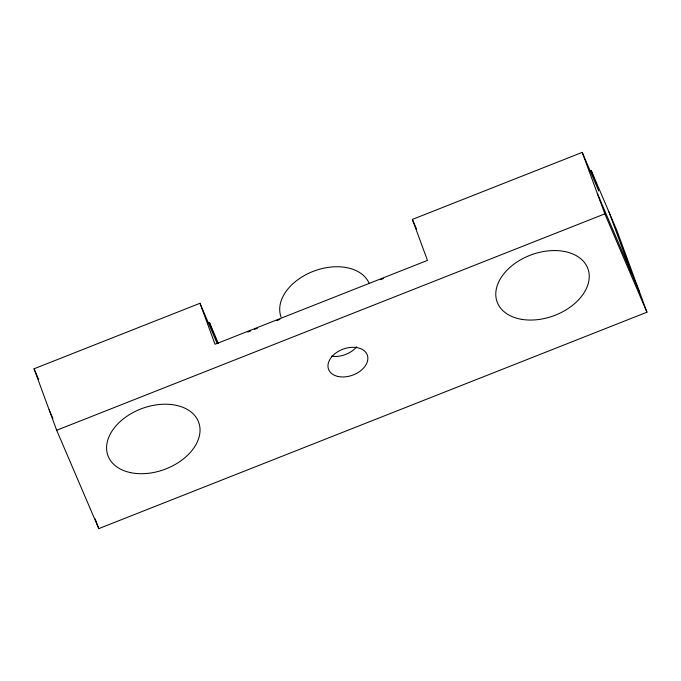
<?xml version="1.0" encoding="UTF-8"?>
<svg xmlns="http://www.w3.org/2000/svg" width="681" height="681" viewBox="0 0 681 681"><rect width="100%" height="100%" fill="white"/><g stroke="black" fill="none" stroke-linecap="round" stroke-linejoin="round"><path stroke-width="1.02" d="M589.193 171.169L591.168 170.395L616.79 230.246L646.95 312.213L98.779 528.626L56.668 430.264L34.05 368.787L199.967 303.283L217.12 343.36L209.578 322.862L207.603 323.645M199.967 303.283L215.043 344.271L427.455 260.406L412.38 219.418L582.221 152.374L598.71 190.884L591.168 170.395M247.714 332.081L250.634 330.932M254.541 329.391L257.461 328.233M276.954 320.538L279.882 319.38M380.441 279.695L383.412 278.52M56.668 430.264L604.839 213.851L646.95 312.213M597.297 193.361L639.408 291.723M412.38 219.418L416.525 229.105M209.578 322.862L218.473 343.633M34.05 368.787L38.655 379.538M49.134 409.766L52.897 418.568M608.993 212.029L631.61 273.507M582.221 152.374L604.839 213.851M95.187 518.871L98.779 528.626M356.691 346.782A20.634 13.858 -20.2 0 1 331.587 356.18M281.091 317.099A47.159 31.684 -20.2 0 1 313.396 271.276A47.159 31.684 -20.2 0 1 369.111 283.253M338.202 376.508A20.634 13.858 -20.2 0 0 367.859 358.112A20.634 13.858 -20.2 0 0 337.674 351.779A20.634 13.858 -20.2 0 0 338.202 376.508M130.573 472.631A48.342 32.475 -20.2 0 0 200.035 429.549A48.342 32.475 -20.2 0 0 129.322 414.695A48.342 32.475 -20.2 0 0 130.573 472.631M521.935 319.38A48.342 32.475 -20.2 0 0 589.142 274.162A48.342 32.475 -20.2 0 0 516.462 262.372A48.342 32.475 -20.2 0 0 521.935 319.38"/></g></svg>
